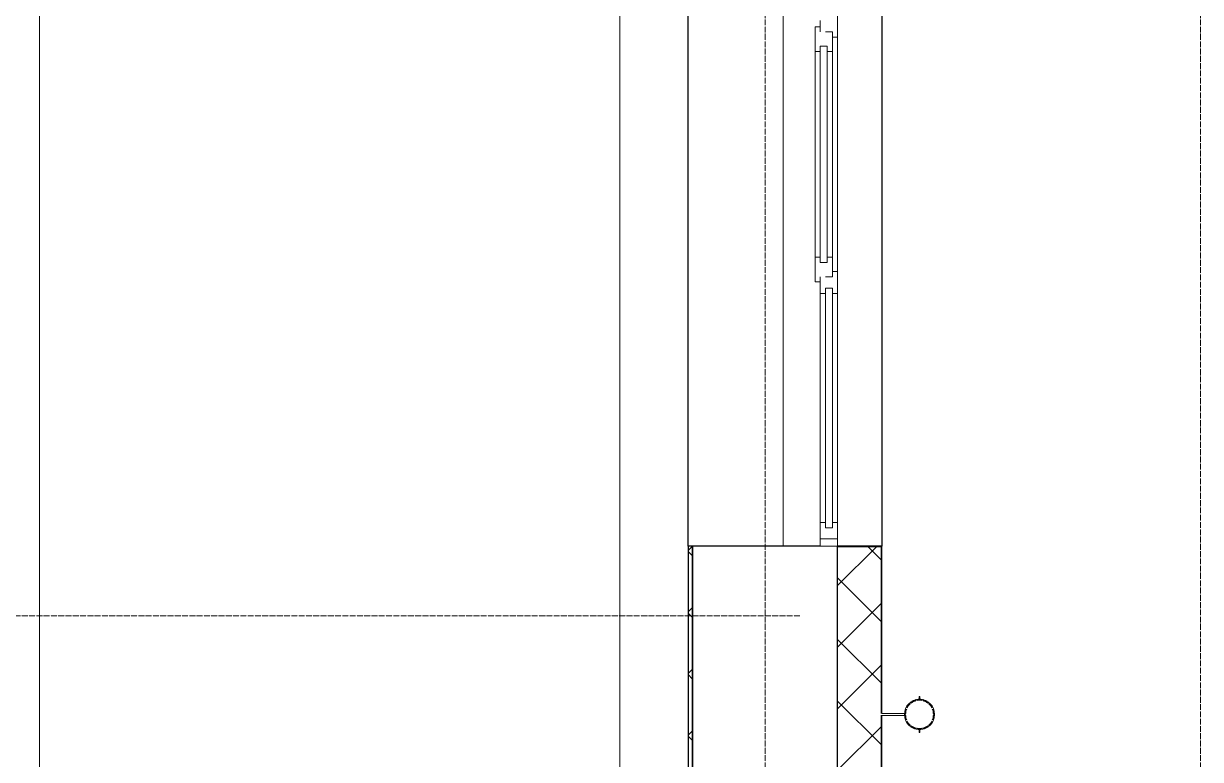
# Model space of a CAD drawing. Header units: millimetres. Extents: x -695119 to 412940, y -249585 to 622758.
# Drawn here: x 142008 to 146063, y -45616 to -43080 of the extents above; entities that cross this region are included whole.
import ezdxf

# ---------------------------------------------------------------- set-up
doc = ezdxf.new("R2010")
doc.units = ezdxf.units.MM
doc.linetypes.add('ADSK_Линия сетки', pattern=[25, 20, -2.5, 0, -2.5])
for name, color, linetype, lineweight in [('Каркас_Импост', 8, 'Continuous', 9), ('Монтажный зазор', 8, 'Continuous', 9), ('Обобщенные модели', 8, 'Continuous', 18), ('Оси', 252, 'Continuous', 9), ('Остекление', 8, 'Continuous', 9), ('Перекрытия', 7, 'Continuous', 18), ('Стены разрез', 7, 'Continuous', 30), ('Стены штриховка', 7, 'Continuous', 9)]:
    doc.layers.add(name, color=color, linetype=linetype, lineweight=lineweight)
doc.layers.add('Стены', color=194, linetype='Continuous')

# ---------------------------------------------------------------- blocks, each defined once
blk = doc.blocks.new('1 этаж')
at = {"layer": 'Каркас_Импост', "color": 251, "lineweight": 18, "true_color": 0x636466}
for p, q in [((-30005.8, -124303.7), (-30005.8, -124227.7)), ((-30083.8, -124352.7), (-30083.8, -124267.7)), ((-30083.8, -124267.7), (-30065.8, -124267.7)), ((-30065.8, -124245.7), (-30065.8, -124285.7)), ((-30047.8, -124285.7), (-30023.8, -124285.7)), ((-30023.8, -124285.7), (-30023.8, -124303.7)), ((-30023.8, -124352.7), (-30023.8, -124303.7)), ((-30023.8, -124303.7), (-30005.8, -124303.7)), ((-30065.8, -124352.7), (-30083.8, -124352.7)), ((-30065.8, -124334.7), (-30065.8, -124352.7)), ((-30041.8, -124334.7), (-30065.8, -124334.7)), ((-30041.8, -124352.7), (-30041.8, -124334.7)), ((-30023.8, -124352.7), (-30041.8, -124352.7)), ((-30083.8, -125147), (-30083.8, -125062)), ((-30065.8, -125062), (-30083.8, -125062)), ((-30065.8, -125080), (-30065.8, -125062)), ((-30041.8, -125080), (-30065.8, -125080)), ((-30041.8, -125062), (-30041.8, -125080)), ((-30023.8, -125062), (-30041.8, -125062)), ((-30023.8, -125062), (-30023.8, -125111)), ((-30065.8, -125129), (-30065.8, -125169)), ((-30023.8, -125129), (-30047.8, -125129)), ((-30005.8, -125111), (-30023.8, -125111)), ((-30023.8, -125111), (-30023.8, -125129)), ((-30005.8, -125187), (-30005.8, -125111)), ((-30065.8, -125147), (-30083.8, -125147)), ((-30065.8, -125187), (-30065.8, -125169)), ((-30047.8, -125169), (-30047.8, -125187)), ((-30047.8, -125169), (-30023.8, -125169)), ((-30023.8, -125169), (-30023.8, -125187)), ((-30047.8, -125187), (-30065.8, -125187)), ((-30023.8, -125187), (-30005.8, -125187)), ((-30065.8, -125994.4), (-30065.8, -125976.4)), ((-30047.8, -125976.4), (-30065.8, -125976.4)), ((-30047.8, -125994.4), (-30047.8, -125976.4)), ((-30005.8, -125976.4), (-30023.8, -125976.4)), ((-30023.8, -125976.4), (-30023.8, -125994.4)), ((-30005.8, -126057.4), (-30005.8, -125976.4)), ((-30065.8, -125994.4), (-30065.8, -126057.4)), ((-30023.8, -125994.4), (-30047.8, -125994.4)), ((-30065.8, -126057.4), (-30005.8, -126057.4))]:
    blk.add_line(p, q, dxfattribs=at)
at = {"layer": 'Каркас_Импост', "color": 251, "true_color": 0x636466}
for p, q in [((-30005.8, -124303.7), (-30005.8, -125111)), ((-30083.8, -125062), (-30083.8, -124352.7)), ((-30023.8, -124352.7), (-30023.8, -125062)), ((-30065.8, -125976.4), (-30065.8, -125187)), ((-30005.8, -125187), (-30005.8, -125976.4))]:
    blk.add_line(p, q, dxfattribs=at)
at = {"layer": 'Монтажный зазор', "color": 251, "true_color": 0x636466}
blk.add_line((-30065.8, -126032.4), (-30005.8, -126032.4), dxfattribs=at)
at = {"layer": 'Обобщенные модели', "color": 251, "true_color": 0x636466}
for p, q in [((-29722.8, -126575.4), (-29724.8, -126575.4)), ((-29724.8, -126575.4), (-29724.8, -126585.4)), ((-29722.8, -126575.4), (-29724.8, -126575.4)), ((-29724.8, -126575.4), (-29724.8, -126585.4)), ((-29722.8, -126575.4), (-29724.8, -126575.4)), ((-29724.8, -126575.4), (-29724.8, -126585.4)), ((-29722.8, -126575.4), (-29724.8, -126575.4)), ((-29724.8, -126575.4), (-29724.8, -126585.4)), ((-29724.8, -126587.4), (-29724.8, -126585.4)), ((-29722.8, -126587.4), (-29724.8, -126587.4)), ((-29722.8, -126585.4), (-29722.8, -126575.4)), ((-29722.8, -126585.4), (-29722.8, -126575.4)), ((-29722.8, -126585.4), (-29722.8, -126575.4)), ((-29722.8, -126585.4), (-29722.8, -126575.4)), ((-29722.8, -126585.4), (-29722.8, -126587.4)), ((-29775.8, -126634.1), (-29853.8, -126634.1)), ((-29775.8, -126636.5), (-29775.8, -126634.1)), ((-29853.8, -126640.7), (-29775.8, -126640.7)), ((-29775.8, -126640.7), (-29775.8, -126638.2)), ((-29724.8, -126689.4), (-29724.8, -126687.4)), ((-29724.8, -126687.4), (-29722.8, -126687.4)), ((-29724.8, -126689.4), (-29724.8, -126699.4)), ((-29724.8, -126689.4), (-29724.8, -126699.4)), ((-29724.8, -126689.4), (-29724.8, -126699.4)), ((-29724.8, -126689.4), (-29724.8, -126699.4)), ((-29724.8, -126699.4), (-29722.8, -126699.4)), ((-29724.8, -126699.4), (-29722.8, -126699.4)), ((-29724.8, -126699.4), (-29722.8, -126699.4)), ((-29724.8, -126699.4), (-29722.8, -126699.4)), ((-29722.8, -126687.4), (-29722.8, -126689.4)), ((-29722.8, -126699.4), (-29722.8, -126689.4)), ((-29722.8, -126699.4), (-29722.8, -126689.4)), ((-29722.8, -126699.4), (-29722.8, -126689.4)), ((-29722.8, -126699.4), (-29722.8, -126689.4))]:
    blk.add_line(p, q, dxfattribs=at)
for start, end in [(0, 180), (180, 0)]:
    blk.add_arc((-29723.8, -126637.4), 52, start, end, dxfattribs=at)
at = {"layer": 'Обобщенные модели', "color": 251, "lineweight": 40, "true_color": 0x636466}
for start, end in [(103.6312, 126.2008), (78.9964, 101.0036), (53.7992, 76.3688), (156.6941, 180), (130.583, 152.8285), (27.1715, 49.417), (0, 23.3059), (180, 203.3059), (207.1715, 229.417), (310.583, 332.8285), (336.6941, 0), (233.7992, 256.3688), (258.9964, 281.0036), (283.6312, 306.2008)]:
    blk.add_arc((-29723.8, -126637.4), 50, start, end, dxfattribs=at)
at = {"layer": 'Оси', "color": 251, "linetype": 'ADSK_Линия сетки', "true_color": 0x636466}
for p, q in [((-30255.8, -96281.4), (-30255.8, -160943.1)), ((-28755.8, -96281.4), (-28755.8, -160943.1)), ((-30135.8, -126297.4), (-72628.1, -126297.4))]:
    blk.add_line(p, q, dxfattribs=at)
at = {"layer": 'Остекление', "color": 251, "true_color": 0x636466}
for p, q in [((-30065.8, -124334.7), (-30065.8, -125080)), ((-30041.8, -124334.7), (-30041.8, -125080)), ((-30047.8, -125169), (-30047.8, -125994.4)), ((-30023.8, -125187), (-30023.8, -125976.4))]:
    blk.add_line(p, q, dxfattribs=at)
at = {"layer": 'Перекрытия', "color": 251, "true_color": 0x636466}
for p, q in [((-32755.8, -132645.4), (-32755.8, -120157.4)), ((-30755.8, -120157.4), (-30755.8, -132645.4)), ((-30193.8, -126057.4), (-30193.8, -123357.4))]:
    blk.add_line(p, q, dxfattribs=at)
at = {"layer": 'Стены', "color": 251, "true_color": 0x636466}
for p, q in [((-30520.8, -126057.4), (-30520.8, -123357.4)), ((-29853.8, -123357.4), (-29853.8, -126057.4)), ((-30505.8, -126057.4), (-30505.8, -129847.4)), ((-30505.8, -129847.4), (-30505.8, -126057.4)), ((-30005.8, -126976.5), (-30005.8, -126057.4))]:
    blk.add_line(p, q, dxfattribs=at)
at = {"layer": 'Стены разрез', "color": 251, "linetype": 'Continuous', "lineweight": 9, "true_color": 0x636466}
for p, q in [((-30520.8, -126072.2), (-30506, -126057.4)), ((-30005.8, -126193.6), (-29871.6, -126059.4)), ((-29855.8, -126104.8), (-29901.2, -126059.4)), ((-30505.8, -126091.1), (-30520.8, -126076.1)), ((-29855.8, -126316.9), (-30005.8, -126166.9)), ((-30520.8, -126284.3), (-30505.8, -126269.3)), ((-30005.8, -126405.7), (-29855.8, -126255.7)), ((-29853.8, -126236.3), (-29855.8, -126239.8)), ((-30505.8, -126303.3), (-30520.8, -126288.3)), ((-29855.8, -126529), (-30005.8, -126379)), ((-30005.8, -126617.9), (-29855.8, -126467.9)), ((-30520.8, -126496.5), (-30505.8, -126481.5)), ((-30505.8, -126515.4), (-30520.8, -126500.4)), ((-29855.8, -126741.2), (-30005.8, -126591.2)), ((-29855.8, -126578.8), (-29853.8, -126578.8)), ((-30520.8, -126708.6), (-30505.8, -126693.6)), ((-30505.8, -126727.5), (-30520.8, -126712.5)), ((-30005.8, -126830), (-29855.8, -126680)), ((-29855.8, -126782), (-29853.9, -126782))]:
    blk.add_line(p, q, dxfattribs=at)
at = {"layer": 'Стены разрез', "color": 251, "true_color": 0x636466}
for p, q in [((-30505.8, -126057.4), (-30520.8, -126057.4)), ((-30520.8, -126057.4), (-30520.8, -129847.4)), ((-30065.8, -126057.4), (-30505.8, -126057.4)), ((-29853.8, -126057.4), (-30005.8, -126057.4)), ((-29853.8, -126634.5), (-29853.8, -126057.4)), ((-29853.8, -126824.5), (-29853.8, -126640))]:
    blk.add_line(p, q, dxfattribs=at)
at = {"layer": 'Стены штриховка', "color": 251, "true_color": 0x636466}
for p, q in [((-29855.8, -126059.4), (-30005.8, -126059.4)), ((-29855.8, -126634.5), (-29855.8, -126059.4)), ((-29855.8, -126826.5), (-29855.8, -126640))]:
    blk.add_line(p, q, dxfattribs=at)

msp = doc.modelspace()

# ---------------------------------------------------------------- block references
msp.add_blockref('1 этаж', (174819.19, 81176.937))

doc.saveas('drawing.dxf')
